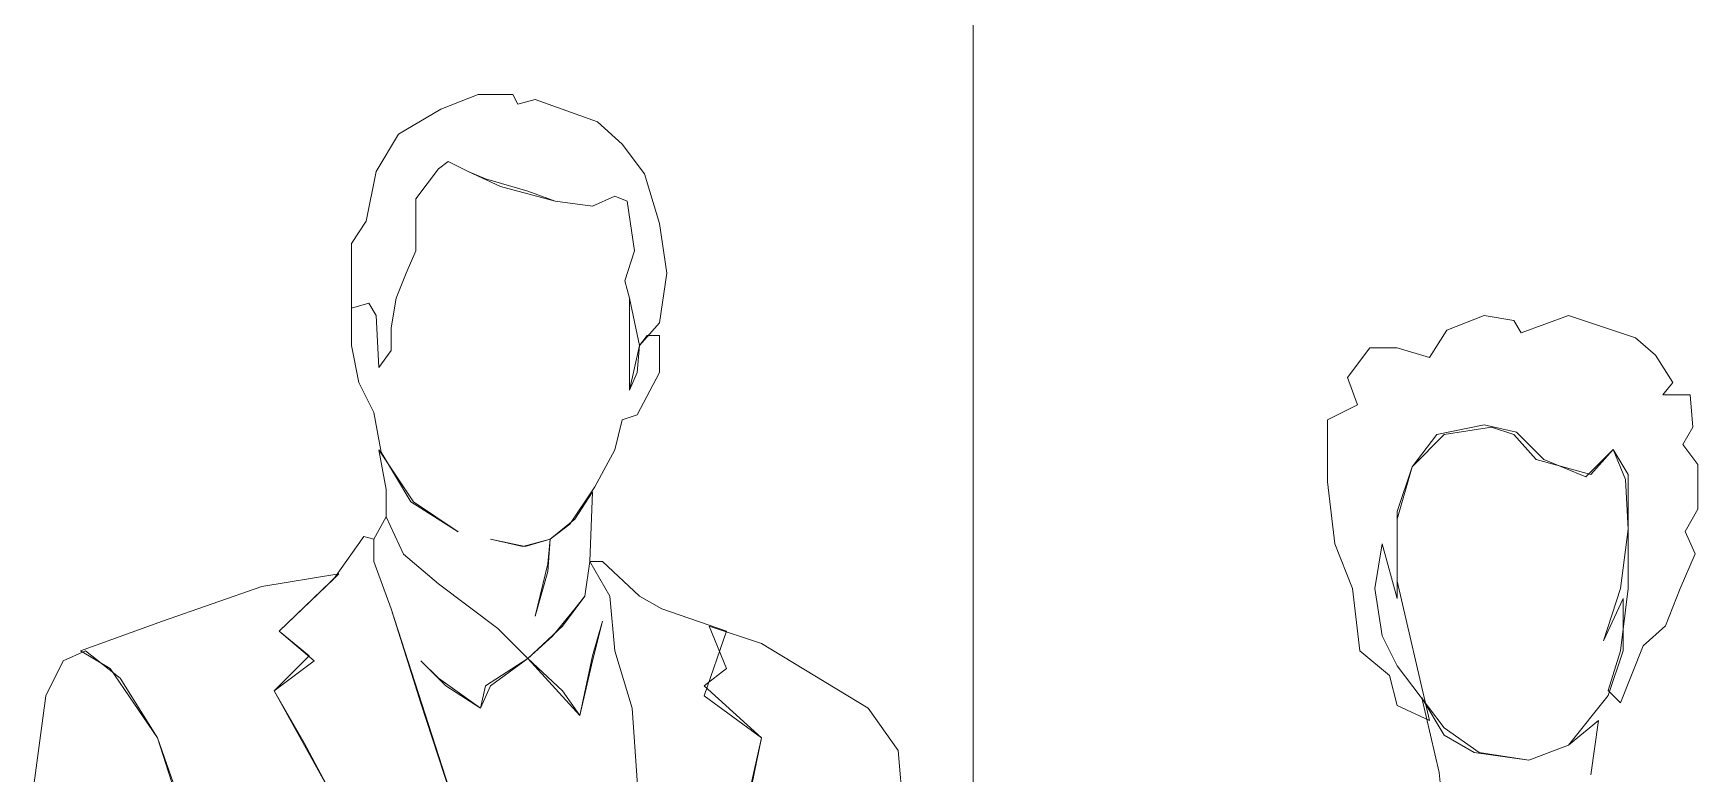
# Model space of a CAD drawing. Extents: x -2611510 to 954358, y -247163 to 181535.
# Drawn here: x 795558 to 796364, y -229175 to -228816 of the extents above; entities that cross this region are included whole.
import ezdxf

# ---------------------------------------------------------------- set-up
doc = ezdxf.new("R2010")
doc.units = 0
doc.linetypes.add('CONTINOUS', pattern=[0])
doc.layers.add('PEOPLE', color=1, linetype='Continuous', lineweight=0)
doc.layers.add('文字', color=7, linetype='Continuous', lineweight=15)
doc.layers.add('PP-COM', color=7, linetype='Continuous')
doc.styles.get("Standard").update_dxf_attribs({"font": '仿宋_GB2312.TTF', "width": 0.7})

# ---------------------------------------------------------------- blocks, each defined once
blk = doc.blocks.new('6')
at = {"layer": 'PEOPLE', "color": 155, "linetype": 'Continuous'}
for p, q in [((5291.8296, -3074.1269, -3.1795), (5291.8692, -3074.1111, -3.1795)), ((5291.8692, -3074.1111, -3.1795), (5291.9062, -3074.1111, -3.1795)), ((5291.9062, -3074.1111, -3.1795), (5291.9115, -3074.1216, -3.1795)), ((5291.7847, -3074.1533, -3.1795), (5291.8296, -3074.1269, -3.1795)), ((5291.9115, -3074.1216, -3.1795), (5291.93, -3074.1164, -3.1795)), ((5291.93, -3074.1164, -3.1795), (5291.996, -3074.1401, -3.1795)), ((5291.996, -3074.1401, -3.1795), (5292.0224, -3074.1639, -3.1795)), ((5291.761, -3074.1929, -3.1795), (5291.7847, -3074.1533, -3.1795)), ((5292.0224, -3074.1639, -3.1795), (5292.0461, -3074.1956, -3.1795)), ((5291.8375, -3074.1824, -3.1795), (5291.827, -3074.1903, -3.1795)), ((5291.8375, -3074.1824, -3.1795), (5291.827, -3074.1903, -3.1795)), ((5291.8587, -3074.1929, -3.1795), (5291.8375, -3074.1824, -3.1795)), ((5291.8587, -3074.1929, -3.1795), (5291.8375, -3074.1824, -3.1795)), ((5291.7504, -3074.2458, -3.1795), (5291.761, -3074.1929, -3.1795)), ((5291.827, -3074.1903, -3.1795), (5291.8032, -3074.222, -3.1795)), ((5291.827, -3074.1903, -3.1795), (5291.8032, -3074.222, -3.1795)), ((5291.893, -3074.2088, -3.1795), (5291.8587, -3074.1929, -3.1795)), ((5291.8771, -3074.2009, -3.1795), (5291.8587, -3074.1929, -3.1795)), ((5292.0461, -3074.1956, -3.1795), (5292.062, -3074.2484, -3.1795)), ((5291.922, -3074.2141, -3.1795), (5291.8771, -3074.2009, -3.1795)), ((5291.9511, -3074.2246, -3.1795), (5291.893, -3074.2088, -3.1795)), ((5291.9511, -3074.2246, -3.1795), (5291.922, -3074.2141, -3.1795)), ((5291.8032, -3074.222, -3.1795), (5291.8032, -3074.2458, -3.1795)), ((5291.8032, -3074.222, -3.1795), (5291.8032, -3074.2458, -3.1795)), ((5291.9907, -3074.2299, -3.1795), (5291.9511, -3074.2246, -3.1795)), ((5291.9907, -3074.2299, -3.1795), (5291.9511, -3074.2246, -3.1795)), ((5292.0145, -3074.2193, -3.1795), (5291.9907, -3074.2299, -3.1795)), ((5292.0145, -3074.2193, -3.1795), (5291.9907, -3074.2299, -3.1795)), ((5292.0277, -3074.2246, -3.1795), (5292.0145, -3074.2193, -3.1795)), ((5292.0277, -3074.2246, -3.1795), (5292.0145, -3074.2193, -3.1795)), ((5292.0356, -3074.2774, -3.1795), (5292.0277, -3074.2246, -3.1795)), ((5292.0356, -3074.2774, -3.1795), (5292.0277, -3074.2246, -3.1795)), ((5291.7346, -3074.2695, -3.1795), (5291.7504, -3074.2458, -3.1795)), ((5291.8032, -3074.2458, -3.1795), (5291.8032, -3074.2774, -3.1795)), ((5291.8032, -3074.2458, -3.1795), (5291.8032, -3074.2774, -3.1795)), ((5292.062, -3074.2484, -3.1795), (5292.0699, -3074.3012, -3.1795)), ((5291.7346, -3074.3382, -3.1795), (5291.7346, -3074.2695, -3.1795)), ((5291.8032, -3074.2774, -3.1795), (5291.7927, -3074.3012, -3.1795)), ((5291.8032, -3074.2774, -3.1795), (5291.7927, -3074.3012, -3.1795)), ((5292.025, -3074.3091, -3.1795), (5292.0356, -3074.2774, -3.1795)), ((5292.025, -3074.3091, -3.1795), (5292.0356, -3074.2774, -3.1795)), ((5291.7927, -3074.3012, -3.1795), (5291.7821, -3074.3276, -3.1795)), ((5291.7927, -3074.3012, -3.1795), (5291.7821, -3074.3276, -3.1795)), ((5292.0699, -3074.3012, -3.1795), (5292.062, -3074.354, -3.1795)), ((5292.0303, -3074.3276, -3.1795), (5292.025, -3074.3091, -3.1795)), ((5292.0303, -3074.3276, -3.1795), (5292.025, -3074.3091, -3.1795)), ((5291.753, -3074.3329, -3.1795), (5291.7346, -3074.3382, -3.1795)), ((5291.753, -3074.3329, -3.1795), (5291.7346, -3074.3382, -3.1795)), ((5291.7346, -3074.3382, -3.1795), (5291.7346, -3074.3778, -3.1795)), ((5291.761, -3074.3461, -3.1795), (5291.753, -3074.3329, -3.1795)), ((5291.761, -3074.3461, -3.1795), (5291.753, -3074.3329, -3.1795)), ((5291.7821, -3074.3276, -3.1795), (5291.7768, -3074.3593, -3.1795)), ((5291.7821, -3074.3276, -3.1795), (5291.7768, -3074.3593, -3.1795)), ((5292.0409, -3074.3778, -3.1795), (5292.0303, -3074.3276, -3.1795)), ((5292.0303, -3074.3725, -3.1795), (5292.0303, -3074.3276, -3.1795)), ((5291.7636, -3074.4015, -3.1795), (5291.761, -3074.3461, -3.1795)), ((5291.7636, -3074.4015, -3.1795), (5291.761, -3074.3461, -3.1795)), ((5292.062, -3074.354, -3.1795), (5292.0409, -3074.3778, -3.1795)), ((5291.7768, -3074.3593, -3.1795), (5291.7768, -3074.3831, -3.1795)), ((5291.7768, -3074.3593, -3.1795), (5291.7768, -3074.3831, -3.1795)), ((5292.0303, -3074.4253, -3.1795), (5292.0303, -3074.3725, -3.1795)), ((5292.0488, -3074.3672, -3.1795), (5292.0409, -3074.3778, -3.1795)), ((5292.062, -3074.3672, -3.1795), (5292.0488, -3074.3672, -3.1795)), ((5292.062, -3074.4068, -3.1795), (5292.062, -3074.3672, -3.1795)), ((5291.7346, -3074.3778, -3.1795), (5291.7425, -3074.4174, -3.1795)), ((5291.7768, -3074.3831, -3.1795), (5291.7636, -3074.4015, -3.1795)), ((5291.7768, -3074.3831, -3.1795), (5291.7636, -3074.4015, -3.1795)), ((5292.0303, -3074.4253, -3.1795), (5292.0409, -3074.3778, -3.1795)), ((5292.0409, -3074.3778, -3.1795), (5292.0382, -3074.4068, -3.1795)), ((5292.0409, -3074.3778, -3.1795), (5292.0382, -3074.4068, -3.1795)), ((5291.7636, -3074.4015, -3.1795), (5291.7636, -3074.4015, -3.1795)), ((5292.0382, -3074.4068, -3.1795), (5292.0303, -3074.4253, -3.1795)), ((5292.0382, -3074.4068, -3.1795), (5292.0303, -3074.4253, -3.1795)), ((5292.0382, -3074.4517, -3.1795), (5292.062, -3074.4068, -3.1795)), ((5291.7425, -3074.4174, -3.1795), (5291.7583, -3074.4491, -3.1795)), ((5291.7583, -3074.4491, -3.1795), (5291.7662, -3074.4913, -3.1795)), ((5292.0145, -3074.4887, -3.1795), (5292.0224, -3074.457, -3.1795)), ((5292.0224, -3074.457, -3.1795), (5292.0382, -3074.4517, -3.1795)), ((5291.8006, -3074.5441, -3.1795), (5291.7636, -3074.4887, -3.1795)), ((5291.7636, -3074.4887, -3.1795), (5291.7715, -3074.5309, -3.1795)), ((5291.7662, -3074.4913, -3.1795), (5291.7979, -3074.5441, -3.1795)), ((5291.9933, -3074.5283, -3.1795), (5292.0145, -3074.4887, -3.1795)), ((5291.7715, -3074.5309, -3.1795), (5291.7715, -3074.56, -3.1795)), ((5291.9669, -3074.5679, -3.1795), (5291.9933, -3074.5283, -3.1795)), ((5291.9907, -3074.5336, -3.1795), (5291.9722, -3074.5626, -3.1795)), ((5291.988, -3074.6075, -3.1795), (5291.9907, -3074.5336, -3.1795)), ((5291.7979, -3074.5441, -3.1795), (5291.8481, -3074.5758, -3.1795)), ((5291.8481, -3074.5758, -3.1795), (5291.8006, -3074.5441, -3.1795)), ((5291.7715, -3074.56, -3.1795), (5291.7583, -3074.5837, -3.1795)), ((5291.7715, -3074.56, -3.1795), (5291.79, -3074.5996, -3.1795)), ((5291.79, -3074.5996, -3.1795), (5291.7715, -3074.56, -3.1795)), ((5291.7715, -3074.56, -3.1795), (5291.7715, -3074.56, -3.1795)), ((5291.9722, -3074.5626, -3.1795), (5291.9458, -3074.5837, -3.1795)), ((5291.9458, -3074.5837, -3.1795), (5291.9669, -3074.5679, -3.1795)), ((5291.7478, -3074.5811, -3.1795), (5291.7161, -3074.626, -3.1795)), ((5291.7583, -3074.5837, -3.1795), (5291.7478, -3074.5811, -3.1795)), ((5291.7583, -3074.6075, -3.1795), (5291.7583, -3074.5837, -3.1795)), ((5291.7583, -3074.5837, -3.1795), (5291.7583, -3074.5837, -3.1795)), ((5291.7583, -3074.5837, -3.1795), (5291.7583, -3074.6075, -3.1795)), ((5291.9194, -3074.5917, -3.1795), (5291.8824, -3074.5837, -3.1795)), ((5291.8824, -3074.5837, -3.1795), (5291.9168, -3074.5917, -3.1795)), ((5291.9168, -3074.5917, -3.1795), (5291.9458, -3074.5837, -3.1795)), ((5291.9458, -3074.5837, -3.1795), (5291.9194, -3074.5917, -3.1795)), ((5291.9458, -3074.5837, -3.1795), (5291.9432, -3074.6181, -3.1795)), ((5291.9432, -3074.6101, -3.1795), (5291.9458, -3074.5837, -3.1795)), ((5291.79, -3074.5996, -3.1795), (5291.827, -3074.6313, -3.1795)), ((5291.827, -3074.6313, -3.1795), (5291.79, -3074.5996, -3.1795)), ((5291.7214, -3074.6207, -3.1795), (5291.6395, -3074.6339, -3.1795)), ((5291.658, -3074.6814, -3.1795), (5291.7214, -3074.6207, -3.1795)), ((5291.7768, -3074.6577, -3.1795), (5291.7583, -3074.6075, -3.1795)), ((5291.7583, -3074.6075, -3.1795), (5291.7768, -3074.6577, -3.1795)), ((5291.93, -3074.6656, -3.1795), (5291.9432, -3074.6101, -3.1795)), ((5291.9432, -3074.6181, -3.1795), (5291.93, -3074.6656, -3.1795)), ((5291.9828, -3074.6445, -3.1795), (5291.988, -3074.6075, -3.1795)), ((5291.988, -3074.6075, -3.1795), (5291.9828, -3074.6445, -3.1795)), ((5292.0013, -3074.6075, -3.1795), (5291.988, -3074.6075, -3.1795)), ((5291.988, -3074.6075, -3.1795), (5292.0092, -3074.6445, -3.1795)), ((5292.0092, -3074.6445, -3.1795), (5291.988, -3074.6075, -3.1795)), ((5292.0409, -3074.6445, -3.1795), (5292.0013, -3074.6075, -3.1795)), ((5291.6395, -3074.6339, -3.1795), (5291.5339, -3074.6709, -3.1795)), ((5291.7161, -3074.626, -3.1795), (5291.658, -3074.6814, -3.1795)), ((5291.827, -3074.6313, -3.1795), (5291.8903, -3074.6788, -3.1795)), ((5291.8903, -3074.6788, -3.1795), (5291.827, -3074.6313, -3.1795)), ((5291.8639, -3074.927, -3.1795), (5291.7768, -3074.6577, -3.1795)), ((5291.7768, -3074.6577, -3.1795), (5291.8085, -3074.758, -3.1795)), ((5291.9484, -3074.6867, -3.1795), (5291.9722, -3074.6577, -3.1795)), ((5291.9828, -3074.6445, -3.1795), (5291.959, -3074.6762, -3.1795)), ((5291.9722, -3074.6577, -3.1795), (5291.9828, -3074.6445, -3.1795)), ((5291.9828, -3074.6445, -3.1795), (5291.9828, -3074.6445, -3.1795)), ((5292.0092, -3074.6445, -3.1795), (5292.0145, -3074.7026, -3.1795)), ((5292.0145, -3074.7026, -3.1795), (5292.0092, -3074.6445, -3.1795)), ((5292.0646, -3074.6577, -3.1795), (5292.0409, -3074.6445, -3.1795)), ((5292.1333, -3074.6814, -3.1795), (5292.0646, -3074.6577, -3.1795)), ((5291.5339, -3074.6709, -3.1795), (5291.4467, -3074.7026, -3.1795)), ((5291.959, -3074.6762, -3.1795), (5291.922, -3074.7105, -3.1795)), ((5291.9907, -3074.7131, -3.1795), (5292.0013, -3074.6709, -3.1795)), ((5292.0013, -3074.6709, -3.1795), (5291.9907, -3074.7079, -3.1795)), ((5292.1703, -3074.6946, -3.1795), (5292.1148, -3074.6762, -3.1795)), ((5292.1148, -3074.6762, -3.1795), (5292.1333, -3074.7211, -3.1795)), ((5291.658, -3074.6814, -3.1795), (5291.6949, -3074.7131, -3.1795)), ((5291.6897, -3074.7079, -3.1795), (5291.658, -3074.6814, -3.1795)), ((5291.8903, -3074.6788, -3.1795), (5291.922, -3074.7105, -3.1795)), ((5291.922, -3074.7105, -3.1795), (5291.8903, -3074.6788, -3.1795)), ((5291.922, -3074.7105, -3.1795), (5291.9484, -3074.6867, -3.1795)), ((5292.1095, -3074.7501, -3.1795), (5292.1333, -3074.6814, -3.1795)), ((5292.2838, -3074.7633, -3.1795), (5292.1703, -3074.6946, -3.1795)), ((5291.452, -3074.7026, -3.1795), (5291.4283, -3074.7131, -3.1795)), ((5291.4467, -3074.7026, -3.1795), (5291.4784, -3074.7211, -3.1795)), ((5291.489, -3074.7316, -3.1795), (5291.452, -3074.7026, -3.1795)), ((5291.6527, -3074.7448, -3.1795), (5291.6897, -3074.7079, -3.1795)), ((5291.8771, -3074.7395, -3.1795), (5291.922, -3074.7105, -3.1795)), ((5291.922, -3074.7105, -3.1795), (5291.8824, -3074.7395, -3.1795)), ((5291.922, -3074.7105, -3.1795), (5291.959, -3074.7448, -3.1795)), ((5291.9775, -3074.7712, -3.1795), (5291.922, -3074.7105, -3.1795)), ((5291.9907, -3074.7079, -3.1795), (5291.9775, -3074.7712, -3.1795)), ((5292.0145, -3074.7026, -3.1795), (5292.0329, -3074.7633, -3.1795)), ((5292.0329, -3074.7633, -3.1795), (5292.0145, -3074.7026, -3.1795)), ((5291.4283, -3074.7131, -3.1795), (5291.4098, -3074.7501, -3.1795)), ((5291.4784, -3074.7211, -3.1795), (5291.5286, -3074.795, -3.1795)), ((5291.6949, -3074.7131, -3.1795), (5291.6527, -3074.7448, -3.1795)), ((5291.827, -3074.7316, -3.1795), (5291.8085, -3074.7131, -3.1795)), ((5291.8085, -3074.7131, -3.1795), (5291.8349, -3074.7395, -3.1795)), ((5291.9775, -3074.7712, -3.1795), (5291.9907, -3074.7131, -3.1795)), ((5292.1333, -3074.7211, -3.1795), (5292.1095, -3074.7395, -3.1795)), ((5291.5286, -3074.795, -3.1795), (5291.489, -3074.7316, -3.1795)), ((5291.6527, -3074.7448, -3.1795), (5291.7082, -3074.8452, -3.1795)), ((5291.6844, -3074.8003, -3.1795), (5291.6527, -3074.7448, -3.1795)), ((5291.8719, -3074.7633, -3.1795), (5291.827, -3074.7316, -3.1795)), ((5291.8349, -3074.7395, -3.1795), (5291.8719, -3074.7633, -3.1795)), ((5291.8824, -3074.7395, -3.1795), (5291.8719, -3074.7633, -3.1795)), ((5291.8719, -3074.7633, -3.1795), (5291.8771, -3074.7395, -3.1795)), ((5291.959, -3074.7448, -3.1795), (5291.9775, -3074.7712, -3.1795)), ((5292.1095, -3074.7395, -3.1795), (5292.1703, -3074.795, -3.1795)), ((5291.4098, -3074.7501, -3.1795), (5291.3966, -3074.8504, -3.1795)), ((5291.8085, -3074.758, -3.1795), (5291.8639, -3074.927, -3.1795)), ((5292.0329, -3074.7633, -3.1795), (5292.0409, -3074.8768, -3.1795)), ((5292.0409, -3074.8768, -3.1795), (5292.0329, -3074.7633, -3.1795)), ((5292.1703, -3074.795, -3.1795), (5292.1095, -3074.7501, -3.1795)), ((5292.3155, -3074.8082, -3.1795), (5292.2838, -3074.7633, -3.1795)), ((5291.5524, -3074.8689, -3.1795), (5291.5286, -3074.795, -3.1795)), ((5291.5286, -3074.795, -3.1795), (5291.5656, -3074.9006, -3.1795)), ((5291.7451, -3074.9138, -3.1795), (5291.6844, -3074.8003, -3.1795)), ((5292.1016, -3075.1013, -3.1795), (5292.1703, -3074.795, -3.1795)), ((5292.1703, -3074.795, -3.1795), (5292.1148, -3075.0643, -3.1795)), ((5292.326, -3074.927, -3.1795), (5292.3155, -3074.8082, -3.1795))]:
    blk.add_line(p, q, dxfattribs=at)
at = {"layer": 'PEOPLE', "linetype": 'Continuous'}
for p, q in [((5292.8986, -3074.3618, -3.1795), (5292.9382, -3074.3459, -3.1795)), ((5292.9382, -3074.3459, -3.1795), (5292.9699, -3074.3512, -3.1795)), ((5292.9699, -3074.3512, -3.1795), (5292.9778, -3074.3644, -3.1795)), ((5292.9778, -3074.3644, -3.1795), (5293.028, -3074.3459, -3.1795)), ((5293.028, -3074.3459, -3.1795), (5293.0993, -3074.3697, -3.1795)), ((5292.8802, -3074.3908, -3.1795), (5292.8986, -3074.3618, -3.1795)), ((5293.0993, -3074.3697, -3.1795), (5293.1204, -3074.3882, -3.1795)), ((5292.793, -3074.4119, -3.1795), (5292.8168, -3074.3803, -3.1795)), ((5292.8168, -3074.3803, -3.1795), (5292.8458, -3074.3803, -3.1795)), ((5292.8458, -3074.3803, -3.1795), (5292.8802, -3074.3908, -3.1795)), ((5293.1204, -3074.3882, -3.1795), (5293.1389, -3074.4172, -3.1795)), ((5292.8036, -3074.441, -3.1795), (5292.793, -3074.4119, -3.1795)), ((5293.1389, -3074.4172, -3.1795), (5293.1283, -3074.4304, -3.1795)), ((5292.7719, -3074.4568, -3.1795), (5292.8036, -3074.441, -3.1795)), ((5293.1283, -3074.4304, -3.1795), (5293.1574, -3074.4304, -3.1795)), ((5293.1574, -3074.4304, -3.1795), (5293.16, -3074.4647, -3.1795)), ((5292.7719, -3074.5228, -3.1795), (5292.7719, -3074.4568, -3.1795)), ((5292.9382, -3074.4621, -3.1795), (5292.8881, -3074.4727, -3.1795)), ((5292.9462, -3074.4647, -3.1795), (5292.896, -3074.4727, -3.1795)), ((5292.9726, -3074.47, -3.1795), (5292.9382, -3074.4621, -3.1795)), ((5292.9699, -3074.4727, -3.1795), (5292.9462, -3074.4647, -3.1795)), ((5293.16, -3074.4647, -3.1795), (5293.1494, -3074.4832, -3.1795)), ((5292.8881, -3074.4727, -3.1795), (5292.8617, -3074.507, -3.1795)), ((5292.896, -3074.4727, -3.1795), (5292.8617, -3074.507, -3.1795)), ((5292.8881, -3074.4727, -3.1795), (5292.8881, -3074.4727, -3.1795)), ((5292.9937, -3074.4991, -3.1795), (5292.9699, -3074.4727, -3.1795)), ((5293.0016, -3074.4991, -3.1795), (5292.9726, -3074.47, -3.1795)), ((5293.0518, -3074.5149, -3.1795), (5292.9937, -3074.4991, -3.1795)), ((5293.0465, -3074.5175, -3.1795), (5293.0016, -3074.4991, -3.1795)), ((5293.0755, -3074.4885, -3.1795), (5293.0465, -3074.5175, -3.1795)), ((5293.0755, -3074.4885, -3.1795), (5293.0518, -3074.5149, -3.1795)), ((5293.0887, -3074.5202, -3.1795), (5293.0755, -3074.4885, -3.1795)), ((5293.0914, -3074.5149, -3.1795), (5293.0755, -3074.4885, -3.1795)), ((5293.1494, -3074.4832, -3.1795), (5293.1653, -3074.5043, -3.1795)), ((5292.8617, -3074.507, -3.1795), (5292.8458, -3074.5624, -3.1795)), ((5292.8617, -3074.507, -3.1795), (5292.8458, -3074.5545, -3.1795)), ((5293.0914, -3074.5624, -3.1795), (5293.0914, -3074.5149, -3.1795)), ((5293.1653, -3074.5043, -3.1795), (5293.1653, -3074.5518, -3.1795)), ((5292.7798, -3074.5888, -3.1795), (5292.7719, -3074.5228, -3.1795)), ((5293.0914, -3074.573, -3.1795), (5293.0887, -3074.5202, -3.1795)), ((5293.1653, -3074.5518, -3.1795), (5293.1521, -3074.5756, -3.1795)), ((5292.8458, -3074.5545, -3.1795), (5292.8458, -3074.6284, -3.1795)), ((5292.8458, -3074.5624, -3.1795), (5292.8458, -3074.6469, -3.1795)), ((5293.0914, -3074.6363, -3.1795), (5293.0914, -3074.5624, -3.1795)), ((5292.7983, -3074.6363, -3.1795), (5292.7798, -3074.5888, -3.1795)), ((5292.83, -3074.5888, -3.1795), (5292.8221, -3074.6363, -3.1795)), ((5292.8458, -3074.6469, -3.1795), (5292.83, -3074.5888, -3.1795)), ((5293.0834, -3074.6363, -3.1795), (5293.0914, -3074.573, -3.1795)), ((5293.1521, -3074.5756, -3.1795), (5293.1627, -3074.5994, -3.1795)), ((5293.1627, -3074.5994, -3.1795), (5293.1468, -3074.6363, -3.1795)), ((5292.8062, -3074.7023, -3.1795), (5292.7983, -3074.6363, -3.1795)), ((5292.8221, -3074.6363, -3.1795), (5292.83, -3074.6865, -3.1795)), ((5292.8458, -3074.6284, -3.1795), (5292.8802, -3074.7763, -3.1795)), ((5293.065, -3074.6918, -3.1795), (5293.0834, -3074.6363, -3.1795)), ((5293.0834, -3074.7023, -3.1795), (5293.0914, -3074.6363, -3.1795)), ((5293.1468, -3074.6363, -3.1795), (5293.131, -3074.6759, -3.1795)), ((5293.0861, -3074.6469, -3.1795), (5293.065, -3074.6918, -3.1795)), ((5293.0861, -3074.7023, -3.1795), (5293.0861, -3074.6469, -3.1795)), ((5293.131, -3074.6759, -3.1795), (5293.1072, -3074.6971, -3.1795)), ((5292.83, -3074.6865, -3.1795), (5292.8458, -3074.7182, -3.1795)), ((5292.8379, -3074.7287, -3.1795), (5292.8062, -3074.7023, -3.1795)), ((5293.0702, -3074.7499, -3.1795), (5293.0861, -3074.7023, -3.1795)), ((5293.0702, -3074.7446, -3.1795), (5293.0834, -3074.7023, -3.1795)), ((5293.1072, -3074.6971, -3.1795), (5293.0834, -3074.7578, -3.1795)), ((5292.8458, -3074.7604, -3.1795), (5292.8379, -3074.7287, -3.1795)), ((5292.8458, -3074.7182, -3.1795), (5292.896, -3074.7842, -3.1795)), ((5293.0834, -3074.7578, -3.1795), (5293.0702, -3074.7446, -3.1795)), ((5292.8802, -3074.7763, -3.1795), (5292.8458, -3074.7604, -3.1795)), ((5292.8907, -3074.8317, -3.1795), (5292.8722, -3074.7525, -3.1795)), ((5292.8722, -3074.7525, -3.1795), (5292.896, -3074.7921, -3.1795)), ((5293.028, -3074.8027, -3.1795), (5293.0702, -3074.7499, -3.1795)), ((5292.8802, -3074.7763, -3.1795), (5292.8802, -3074.7763, -3.1795)), ((5293.028, -3074.8027, -3.1795), (5293.0597, -3074.7763, -3.1795)), ((5293.0597, -3074.7763, -3.1795), (5293.0518, -3074.8343, -3.1795)), ((5293.0597, -3074.7763, -3.1795), (5293.0597, -3074.7763, -3.1795)), ((5292.896, -3074.7842, -3.1795), (5292.933, -3074.8106, -3.1795)), ((5292.896, -3074.7921, -3.1795), (5292.9277, -3074.8106, -3.1795)), ((5292.9277, -3074.8106, -3.1795), (5292.9858, -3074.8185, -3.1795)), ((5292.933, -3074.8106, -3.1795), (5292.9858, -3074.8185, -3.1795)), ((5292.9858, -3074.8185, -3.1795), (5293.028, -3074.8027, -3.1795)), ((5292.9858, -3074.8185, -3.1795), (5293.028, -3074.8027, -3.1795)), ((5292.896, -3074.8845, -3.1795), (5292.8907, -3074.8317, -3.1795))]:
    blk.add_line(p, q, dxfattribs=at)
at = {"layer": 'PEOPLE', "text_generation_flag": 4, "width": 0.8, "flags": 9}
for tag in ['XSIZE', 'YSIZE']:
    blk.add_attdef(tag, (5292.9858, -3077.6143, -3.1795), '', height=0.000864, rotation=180, dxfattribs=at)
at = {"layer": 'PEOPLE', "color": 155, "linetype": 'Continuous', "text_generation_flag": 4, "width": 0.8, "flags": 9}
for tag in ['YSIZE', 'XSIZE']:
    blk.add_attdef(tag, (5291.8877, -3077.6204, -3.1795), '', height=0.000864, rotation=180, dxfattribs=at)

msp = doc.modelspace()

# ---------------------------------------------------------------- linework, layer by layer
at = {"layer": '文字'}
msp.add_line((796013.32, -230470.02), (796013.32, -222536.59), dxfattribs=at)

# ---------------------------------------------------------------- block references
at = {"layer": 'PP-COM', "color": 7, "linetype": 'CONTINOUS', "xscale": 455.625, "yscale": 455.625, "zscale": 455.625}
msp.add_blockref('6', (-1615334.31, 1171796.24, -28707.33), dxfattribs=at)

doc.saveas('drawing.dxf')
